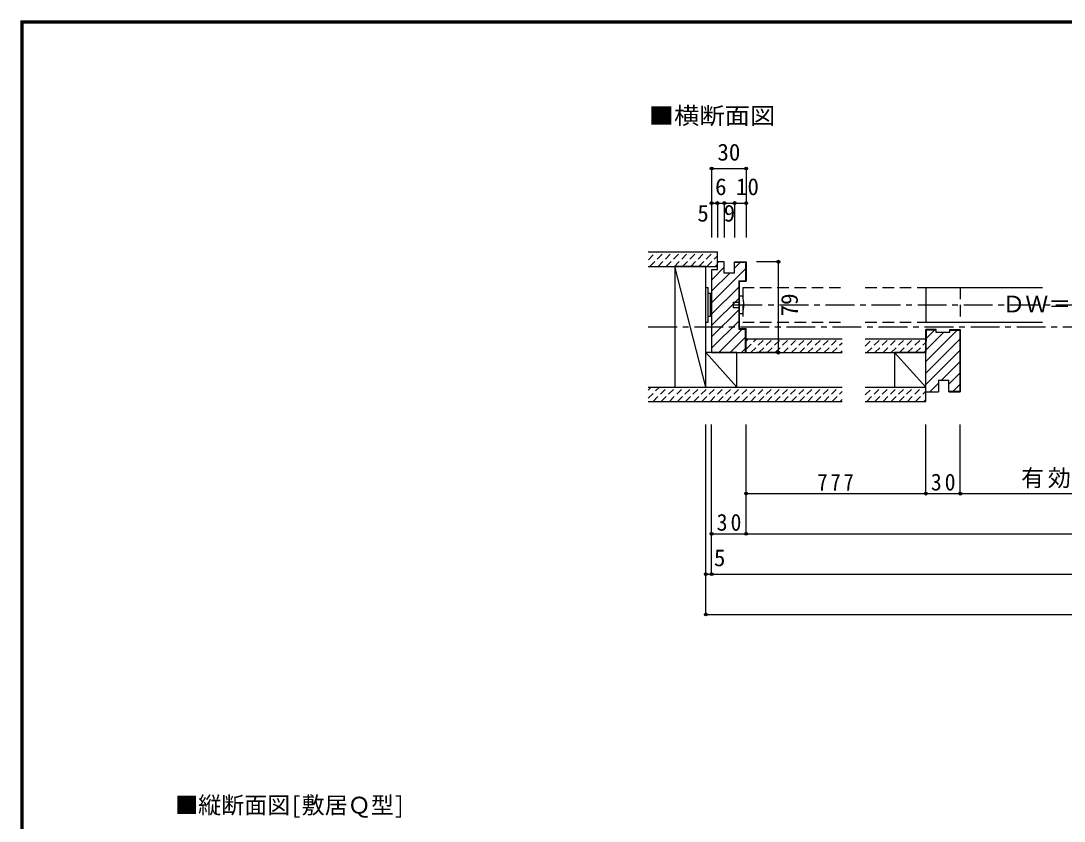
# Model space of a CAD drawing. Units: millimetres at full size, sheet at 1:5. Extents: x -973 to 977, y -718 to 696.
# Drawn here: x -973 to -67, y 0 to 696 of the extents above; entities that cross this region are included whole.
import ezdxf
from ezdxf.enums import TextEntityAlignment as Align

# ---------------------------------------------------------------- set-up
doc = ezdxf.new("R2010")
doc.units = ezdxf.units.MM
doc.header["$LTSCALE"] = 5
doc.header["$PDMODE"] = 32
doc.header["$PDSIZE"] = 2.5
for name, pattern in [('CHAIN1', [8, 5, -1, 1, -1]), ('DASHED1', [1.8, 1.2, -0.6]), ('DASHED2', [3, 2, -1])]:
    doc.linetypes.add(name, pattern=pattern)
for name, color, linetype in [('0-1_通り芯', 4, 'CHAIN1'), ('0-2_柱', 7, 'Continuous'), ('0-3_仕上げ', 2, 'Continuous'), ('0-4_枠', 3, 'Continuous'), ('0-6_扉', 6, 'Continuous'), ('0-7_金物', 7, 'Continuous'), ('0-A_文字', 7, 'Continuous'), ('0-B_寸法', 7, 'Continuous'), ('0-C_ハッチ', 4, 'DASHED1'), ('F-1_枠', 6, 'Continuous')]:
    doc.layers.add(name, color=color, linetype=linetype)
doc.styles.add('ＭＳ ゴシック', font='')
doc.styles.get('ＭＳ ゴシック').set_extended_font_data('MS Gothic')

msp = doc.modelspace()

# ---------------------------------------------------------------- linework, layer by layer
at = {"layer": '0-1_通り芯'}
for p, q in [((-354.309, 449), (357.804, 449)), ((-428.295, 430), (431.804, 430))]:
    msp.add_line(p, q, dxfattribs=at)
at = {"layer": '0-2_柱'}
for p, q in [((-405.316, 482.5), (-405.316, 377.5)), ((-378.316, 482.5), (-405.316, 482.5)), ((-378.316, 377.5), (-405.316, 482.5)), ((-378.316, 377.5), (-378.316, 482.5)), ((-214.338, 407.5), (-187.338, 377.5)), ((-214.338, 407.5), (-214.338, 377.5)), ((-187.338, 407.5), (-214.338, 407.5)), ((-187.338, 377.5), (-187.338, 407.5)), ((-405.316, 377.5), (-378.316, 377.5)), ((-378.316, 377.5), (-351.316, 377.5)), ((-214.338, 377.5), (-187.338, 377.5))]:
    msp.add_line(p, q, dxfattribs=at)
msp.add_lwpolyline([(-351.316, 377.5), (-351.316, 407.5), (-378.316, 407.5)], close=True, dxfattribs=at)
at = {"layer": '0-3_仕上げ'}
for p, q in [((-428.295, 495), (-368.309, 495)), ((-343.309, 419.5), (-259.865, 419.5)), ((-239.865, 419.5), (-187.281, 419.5)), ((-187.281, 419.5), (-187.281, 407.5)), ((-343.309, 407.5), (-259.865, 407.5)), ((-239.865, 407.5), (-187.281, 407.5)), ((-428.38, 377.5), (-259.865, 377.5)), ((-239.865, 377.5), (-187.281, 377.5)), ((-187.281, 365), (-187.281, 377.5)), ((-428.401, 365), (-259.865, 365)), ((-239.865, 365), (-187.281, 365))]:
    msp.add_line(p, q, dxfattribs=at)
msp.add_lwpolyline([(-428.295, 482.5), (-368.309, 482.5), (-368.309, 495)], dxfattribs=at)
at = {"layer": '0-4_枠'}
for p, q in [((-368.309, 479.5), (-368.309, 486.5)), ((-362.309, 486.5), (-368.309, 486.5)), ((-362.309, 476.5), (-362.309, 486.5)), ((-353.309, 476.5), (-353.309, 486.5)), ((-353.309, 486), (-343.809, 486)), ((-343.809, 486), (-343.809, 470)), ((-368.309, 479.5), (-373.309, 479.5)), ((-373.309, 479.5), (-373.309, 407.5)), ((-353.309, 476.5), (-362.309, 476.5)), ((-349.809, 470), (-343.809, 470)), ((-349.809, 470), (-349.809, 428)), ((-349.309, 469.5), (-343.309, 469.5)), ((-349.309, 469.5), (-349.309, 428.5)), ((-349.809, 428), (-343.809, 428)), ((-349.309, 428.5), (-343.309, 428.5)), ((-343.809, 407.5), (-343.809, 428)), ((-343.309, 407.5), (-343.309, 428.5)), ((-187.281, 373.5), (-187.281, 427.5)), ((-178.281, 427.5), (-187.281, 427.5)), ((-178.281, 427), (-186.781, 427)), ((-186.781, 417.5), (-186.781, 427)), ((-178.281, 425), (-178.281, 427.5)), ((-166.281, 425), (-166.281, 427.5)), ((-166.281, 427.5), (-157.281, 427.5)), ((-166.281, 427), (-157.781, 427)), ((-157.781, 427), (-157.781, 374)), ((-157.281, 427.5), (-157.281, 373.5)), ((-186.781, 417.5), (-187.281, 417.5)), ((-166.281, 425), (-178.281, 425)), ((-373.309, 407.5), (-343.309, 407.5)), ((-176.281, 383.5), (-167.281, 383.5)), ((-176.281, 383.5), (-176.281, 373.5)), ((-167.281, 373.5), (-167.281, 383.5)), ((-187.281, 373.5), (-176.281, 373.5)), ((-167.281, 374), (-157.781, 374)), ((-167.281, 373.5), (-157.281, 373.5))]:
    msp.add_line(p, q, dxfattribs=at)
msp.add_lwpolyline([(-353.309, 486.5), (-343.309, 486.5), (-343.309, 469.5)], dxfattribs=at)
at = {"layer": '0-6_扉', "color": 2, "linetype": 'DASHED2'}
for p, q in [((-346.309, 464), (-346.309, 434)), ((-346.309, 464), (-259.865, 464)), ((-239.865, 464), (-157.281, 464)), ((-157.281, 464), (-157.281, 434)), ((-346.309, 434), (-259.865, 434)), ((-239.865, 434), (-157.281, 434))]:
    msp.add_line(p, q, dxfattribs=at)
at = {"layer": '0-6_扉'}
for p, q in [((-187.281, 464), (-187.281, 434)), ((-187.281, 464), (-85.865, 464)), ((-187.281, 434), (-85.865, 434))]:
    msp.add_line(p, q, dxfattribs=at)
at = {"layer": '0-7_金物'}
for p, q in [((-378.316, 464.068), (-376.316, 464.068)), ((-378.316, 434.068), (-378.316, 464.068)), ((-376.316, 434.068), (-376.316, 464.068)), ((-376.316, 459.068), (-374.316, 459.068)), ((-374.316, 439.068), (-374.316, 459.068)), ((-374.316, 458.068), (-373.309, 458.068)), ((-354.309, 446.5), (-354.309, 451.5)), ((-354.309, 451.5), (-349.309, 451.5)), ((-349.309, 446.5), (-354.309, 446.5)), ((-376.316, 439.068), (-374.316, 439.068)), ((-374.316, 440.068), (-373.309, 440.068)), ((-349.309, 441.5), (-346.309, 441.5)), ((-378.316, 434.068), (-376.316, 434.068))]:
    msp.add_line(p, q, dxfattribs=at)
msp.add_lwpolyline([(-346.309, 456.5), (-349.309, 456.5), (-349.309, 441.5)], dxfattribs=at)
msp.add_arc((-373.934, 449), 28.625, 344.81071, 15.18929, dxfattribs=at)
at = {"layer": '0-B_寸法', "color": 4}
for p, q in [((-373.309, 567.5), (-373.309, 507.5)), ((-373.309, 567.5), (-343.309, 567.5)), ((-343.309, 567.5), (-343.309, 507.5)), ((-373.309, 537.5), (-343.309, 537.5)), ((-368.309, 537.5), (-368.309, 507.5)), ((-362.309, 537.5), (-362.309, 507.5)), ((-353.309, 537.5), (-353.309, 507.5)), ((-315.364, 486.5), (-334.195, 486.5)), ((-315.364, 407.5), (-315.364, 486.5)), ((-315.364, 407.5), (-334.195, 407.5)), ((-378.295, 180), (-378.295, 345)), ((-373.309, 215), (-373.309, 345)), ((-343.309, 250), (-343.309, 345)), ((-187.281, 285), (-187.281, 345)), ((-157.281, 285), (-157.281, 345)), ((-343.309, 285), (-187.281, 285)), ((-187.281, 285), (-157.281, 285)), ((-157.281, 285), (160.776, 285)), ((-373.309, 250), (-343.309, 250)), ((-343.309, 250), (346.804, 250)), ((-378.295, 215), (-373.309, 215)), ((-373.309, 215), (376.804, 215)), ((-378.295, 180), (381.791, 180))]:
    msp.add_line(p, q, dxfattribs=at)
at = {"layer": '0-B_寸法'}
for p in [(-373.309, 567.5), (-343.309, 567.5), (-373.309, 537.5), (-368.309, 537.5), (-362.309, 537.5), (-353.309, 537.5), (-343.309, 537.5), (-315.364, 486.5), (-315.364, 407.5), (-343.309, 285), (-187.281, 285), (-157.281, 285), (-373.309, 250), (-343.309, 250), (-378.295, 215), (-373.309, 215), (-378.295, 180)]:
    msp.add_point(p, dxfattribs=at)
at = {"layer": '0-C_ハッチ'}
for p, q in [((-428.2, 488.24), (-421.44, 495)), ((-426.869, 482.5), (-414.369, 495)), ((-419.798, 482.5), (-407.298, 495)), ((-412.727, 482.5), (-400.227, 495)), ((-405.656, 482.5), (-393.156, 495)), ((-398.585, 482.5), (-386.085, 495)), ((-391.514, 482.5), (-379.014, 495)), ((-384.443, 482.5), (-371.943, 495)), ((-377.372, 482.5), (-368.309, 491.563)), ((-370.3, 482.5), (-368.309, 484.491)), ((-343.309, 410.497), (-334.306, 419.5)), ((-343.309, 417.568), (-341.377, 419.5)), ((-339.234, 407.5), (-327.234, 419.5)), ((-332.163, 407.5), (-320.163, 419.5)), ((-325.092, 407.5), (-313.092, 419.5)), ((-318.021, 407.5), (-306.021, 419.5)), ((-310.95, 407.5), (-298.95, 419.5)), ((-303.879, 407.5), (-291.879, 419.5)), ((-296.808, 407.5), (-284.808, 419.5)), ((-289.737, 407.5), (-277.737, 419.5)), ((-282.666, 407.5), (-270.666, 419.5)), ((-275.595, 407.5), (-263.595, 419.5)), ((-239.865, 413.218), (-233.583, 419.5)), ((-238.512, 407.5), (-226.512, 419.5)), ((-231.441, 407.5), (-219.441, 419.5)), ((-224.37, 407.5), (-212.37, 419.5)), ((-217.299, 407.5), (-205.299, 419.5)), ((-210.228, 407.5), (-198.228, 419.5)), ((-203.157, 407.5), (-191.157, 419.5)), ((-268.524, 407.5), (-259.865, 416.158)), ((-261.453, 407.5), (-259.865, 409.087)), ((-196.086, 407.5), (-187.281, 416.305)), ((-189.014, 407.5), (-187.281, 409.234)), ((-428.396, 367.836), (-418.732, 377.5)), ((-428.384, 374.918), (-425.803, 377.5)), ((-424.161, 365), (-411.661, 377.5)), ((-417.09, 365), (-404.59, 377.5)), ((-410.019, 365), (-397.519, 377.5)), ((-402.948, 365), (-390.448, 377.5)), ((-395.877, 365), (-383.377, 377.5)), ((-388.806, 365), (-376.306, 377.5)), ((-381.734, 365), (-369.234, 377.5)), ((-374.663, 365), (-362.163, 377.5)), ((-367.592, 365), (-355.092, 377.5)), ((-360.521, 365), (-348.021, 377.5)), ((-353.45, 365), (-340.95, 377.5)), ((-346.379, 365), (-333.879, 377.5)), ((-339.308, 365), (-326.808, 377.5)), ((-332.237, 365), (-319.737, 377.5)), ((-325.166, 365), (-312.666, 377.5)), ((-318.095, 365), (-305.595, 377.5)), ((-311.024, 365), (-298.524, 377.5)), ((-303.953, 365), (-291.453, 377.5)), ((-296.882, 365), (-284.382, 377.5)), ((-289.811, 365), (-277.311, 377.5)), ((-282.739, 365), (-270.239, 377.5)), ((-275.668, 365), (-263.168, 377.5)), ((-268.597, 365), (-259.865, 373.732)), ((-239.865, 370.791), (-233.157, 377.5)), ((-238.586, 365), (-226.086, 377.5)), ((-231.514, 365), (-219.014, 377.5)), ((-224.443, 365), (-211.943, 377.5)), ((-217.372, 365), (-204.872, 377.5)), ((-210.301, 365), (-197.801, 377.5)), ((-203.23, 365), (-190.73, 377.5)), ((-196.159, 365), (-187.281, 373.878)), ((-261.526, 365), (-259.865, 366.661)), ((-189.088, 365), (-187.281, 366.807))]:
    msp.add_line(p, q, dxfattribs=at)
at = {"layer": '0-C_ハッチ', "linetype": 'Continuous'}
for p, q in [((-373.309, 450.885), (-343.809, 480.385)), ((-372.809, 471.184), (-362.309, 481.684)), ((-368.295, 485.598), (-367.393, 486.5)), ((-353.309, 480.785), (-348.094, 486)), ((-373.309, 460.785), (-357.594, 476.5)), ((-373.309, 440.986), (-349.809, 464.486)), ((-344.295, 470), (-343.809, 470.486)), ((-373.309, 431.086), (-349.809, 454.586)), ((-372.809, 421.687), (-349.809, 444.687)), ((-373.309, 411.287), (-349.809, 434.787)), ((-367.197, 407.5), (-346.697, 428)), ((-187.281, 399.685), (-159.966, 427)), ((-186.781, 419.984), (-179.765, 427)), ((-357.297, 407.5), (-343.809, 420.988)), ((-187.281, 409.585), (-171.865, 425)), ((-187.281, 389.786), (-157.781, 419.286)), ((-347.398, 407.5), (-343.809, 411.089)), ((-187.281, 379.886), (-157.781, 409.386)), ((-173.767, 383.5), (-157.781, 399.487)), ((-183.767, 373.5), (-176.281, 380.987)), ((-167.281, 380.087), (-157.781, 389.587)), ((-163.468, 374), (-157.781, 379.688))]:
    msp.add_line(p, q, dxfattribs=at)
at = {"layer": 'F-1_枠'}
for p, q in [((-973.347, 695.833), (-973.347, -700.833)), ((-973.347, 695.833), (976.653, 695.833)), ((-973.347, 695), (976.653, 695)), ((-973.347, 694.167), (976.653, 694.167)), ((-972.514, 695.833), (-972.514, -700.833)), ((-971.68, 695.833), (-971.68, -700.833))]:
    msp.add_line(p, q, dxfattribs=at)

# ---------------------------------------------------------------- texts
at = {"layer": '0-A_文字', "style": 'ＭＳ ゴシック', "width": 1.1}
msp.add_text('■横断面図', height=14.66, dxfattribs=at).set_placement((-427.982, 601.667), align=Align.BOTTOM_LEFT)
at = {"layer": '0-A_文字', "style": 'ＭＳ ゴシック'}
msp.add_text('■縦断面図[敷居Ｑ型]', height=14.66, dxfattribs=at).set_placement((-839.347, 2.5), align=Align.BOTTOM_LEFT)
at = {"layer": '0-B_寸法', "style": 'ＭＳ ゴシック'}
for s, p in [('30', (-368.309, 570)), ('6', (-370.309, 540)), ('10', (-352.167, 540)), ('5', (-385.724, 516.993)), ('9', (-362.809, 516.993)), ('ＤＷ＝810', (-120.865, 438)), ('5', (-371.309, 217.5))]:
    msp.add_text(s, height=14.66, dxfattribs=at).set_placement(p, align=Align.BOTTOM_LEFT)
msp.add_text('79', height=14.66, rotation=90, dxfattribs=at).set_placement((-294.013, 439), align=Align.BOTTOM_LEFT)
at = {"layer": '0-B_寸法', "char_height": 14.66, "attachment_point": 7, "style": 'ＭＳ ゴシック'}
for s, insert in [('\\T1.27;\\W0.9;777', (-281.545, 287.5)), ('\\T1.27;\\W0.95;30', (-182.906, 287.5)), ('\\T1.16;有効開口寸法＝1,560', (-104.502, 287.5)), ('\\T1.27;\\W0.95;30', (-368.934, 252.5))]:
    msp.add_mtext(s, dxfattribs=dict(at, insert=insert))

doc.saveas('drawing.dxf')
